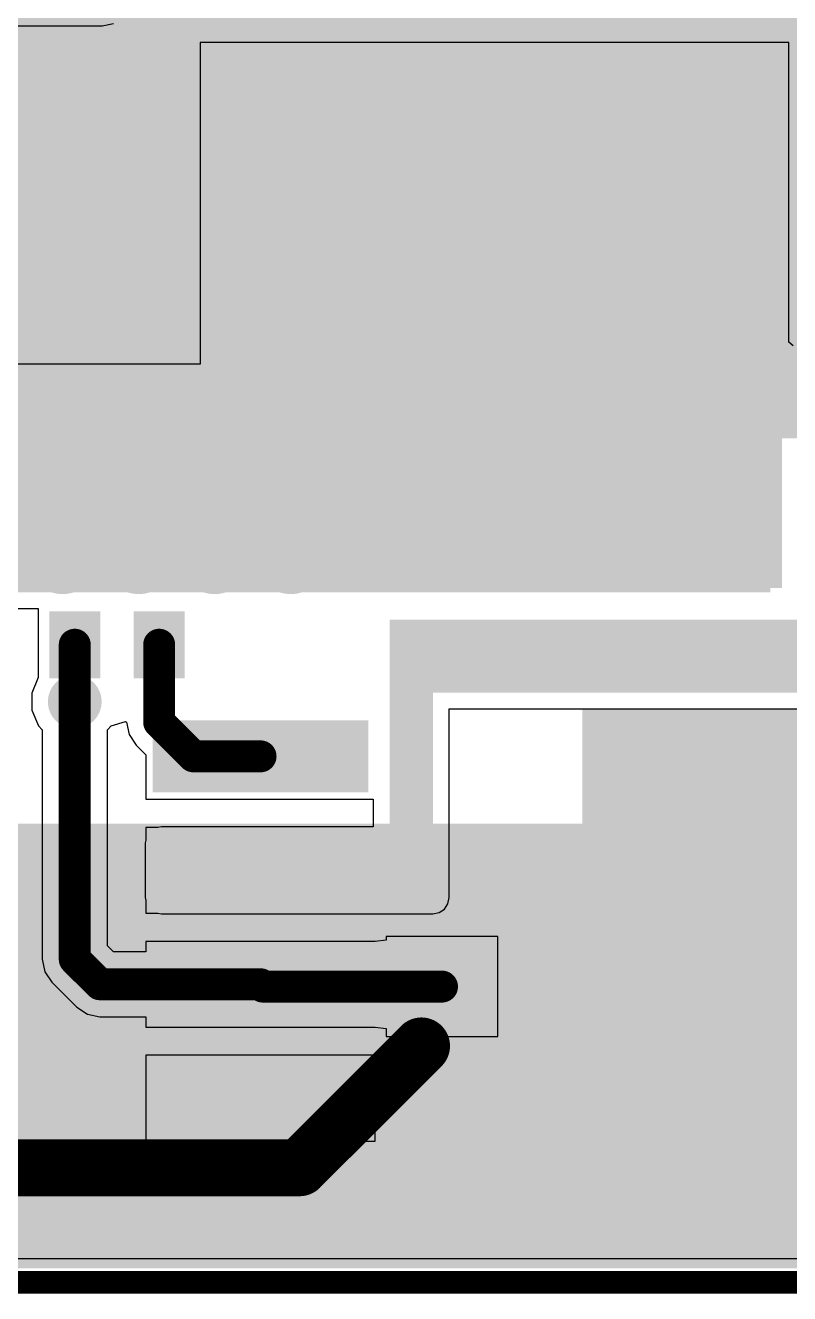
# Model space of a CAD drawing. Header units: millimetres. Extents: x -6 to 37.5, y -2.1 to 28.8.
# Drawn here: x 10.02 to 18.53, y -2.13 to 12.01 of the extents above; entities that cross this region are included whole.
import ezdxf

# ---------------------------------------------------------------- set-up
doc = ezdxf.new("R2010")
doc.units = ezdxf.units.MM
for name, color, linetype in [('BottomLayer', 5, 'Continuous'), ('BottomPaste', 16, 'Continuous'), ('BottomSolder', 6, 'Continuous'), ('Mechanical2', 216, 'Continuous'), ('TopLayer', 1, 'Continuous'), ('TopPaste', 8, 'Continuous'), ('TopSolder', 216, 'Continuous'), ('ViaHoleLayer', 16, 'Continuous')]:
    doc.layers.add(name, color=color, linetype=linetype)

# ---------------------------------------------------------------- blocks, each defined once
blk = doc.blocks.new('DPAK_B_2')
at = {"layer": 'BottomLayer'}
for points in [[(-1.485, 5.09), (-1.485, 2.09), (-3.085, 2.09), (-3.085, 5.09)], [(3.085, 5.09), (3.085, 2.09), (1.485, 2.09), (1.485, 5.09)], [(2.9, -0.49), (2.9, -6.69), (-2.9, -6.69), (-2.9, -0.49)]]:
    blk.add_hatch(color=5, dxfattribs=at).paths.add_polyline_path(points)
at = {"layer": 'BottomPaste'}
for points in [[(-1.485, 5.09), (-1.485, 2.09), (-3.085, 2.09), (-3.085, 5.09)], [(3.085, 5.09), (3.085, 2.09), (1.485, 2.09), (1.485, 5.09)], [(2.9, -0.49), (2.9, -6.69), (-2.9, -6.69), (-2.9, -0.49)]]:
    blk.add_hatch(color=16, dxfattribs=at).paths.add_polyline_path(points)
at = {"layer": 'BottomSolder'}
for points in [[(-1.383, 5.192), (-1.383, 1.988), (-3.187, 1.988), (-3.187, 5.192)], [(3.187, 5.192), (3.187, 1.988), (1.383, 1.988), (1.383, 5.192)], [(3.002, -0.388), (3.002, -6.792), (-3.002, -6.792), (-3.002, -0.388)]]:
    blk.add_hatch(color=6, dxfattribs=at).paths.add_polyline_path(points)
blk = doc.blocks.new('SOIC_8_0_150___3_80___W______B_16')
at = {"layer": 'BottomLayer'}
for points in [[(-1.6, 2.205), (-1.6, 1.605), (-3.8, 1.605), (-3.8, 2.205)], [(-1.6, 2.205), (-1.6, 1.605), (-3.8, 1.605), (-3.8, 2.205)], [(3.6, 2.205), (3.6, 1.605), (1.4, 1.605), (1.4, 2.205)], [(-1.6, 0.935), (-1.6, 0.335), (-3.8, 0.335), (-3.8, 0.935)], [(3.6, 0.935), (3.6, 0.335), (1.4, 0.335), (1.4, 0.935)], [(-1.6, -0.335), (-1.6, -0.935), (-3.8, -0.935), (-3.8, -0.335)], [(3.6, -0.335), (3.6, -0.935), (1.4, -0.935), (1.4, -0.335)], [(-1.6, -1.605), (-1.6, -2.205), (-3.8, -2.205), (-3.8, -1.605)], [(3.6, -1.605), (3.6, -2.205), (1.4, -2.205), (1.4, -1.605)]]:
    blk.add_hatch(color=5, dxfattribs=at).paths.add_polyline_path(points)
at = {"layer": 'BottomPaste'}
for points in [[(-1.6, 2.205), (-1.6, 1.605), (-3.8, 1.605), (-3.8, 2.205)], [(-1.6, 2.205), (-1.6, 1.605), (-3.8, 1.605), (-3.8, 2.205)], [(3.6, 2.205), (3.6, 1.605), (1.4, 1.605), (1.4, 2.205)], [(-1.6, 0.935), (-1.6, 0.335), (-3.8, 0.335), (-3.8, 0.935)], [(3.6, 0.935), (3.6, 0.335), (1.4, 0.335), (1.4, 0.935)], [(-1.6, -0.335), (-1.6, -0.935), (-3.8, -0.935), (-3.8, -0.335)], [(3.6, -0.335), (3.6, -0.935), (1.4, -0.935), (1.4, -0.335)], [(-1.6, -1.605), (-1.6, -2.205), (-3.8, -2.205), (-3.8, -1.605)], [(3.6, -1.605), (3.6, -2.205), (1.4, -2.205), (1.4, -1.605)]]:
    blk.add_hatch(color=16, dxfattribs=at).paths.add_polyline_path(points)
at = {"layer": 'BottomSolder'}
for points in [[(-1.498, 2.307), (-1.498, 1.503), (-3.902, 1.503), (-3.902, 2.307)], [(-1.498, 2.307), (-1.498, 1.503), (-3.902, 1.503), (-3.902, 2.307)], [(3.702, 2.307), (3.702, 1.503), (1.298, 1.503), (1.298, 2.307)], [(-1.498, 1.037), (-1.498, 0.233), (-3.902, 0.233), (-3.902, 1.037)], [(3.702, 1.037), (3.702, 0.233), (1.298, 0.233), (1.298, 1.037)], [(-1.498, -0.233), (-1.498, -1.037), (-3.902, -1.037), (-3.902, -0.233)], [(3.702, -0.233), (3.702, -1.037), (1.298, -1.037), (1.298, -0.233)], [(-1.498, -1.503), (-1.498, -2.307), (-3.902, -2.307), (-3.902, -1.503)], [(3.702, -1.503), (3.702, -2.307), (1.298, -2.307), (1.298, -1.503)]]:
    blk.add_hatch(color=6, dxfattribs=at).paths.add_polyline_path(points)
blk = doc.blocks.new('R___0603_B_66')
at = {"layer": 'BottomLayer'}
for points in [[(-1.143, -0.444), (-1.143, 0.445), (-0.381, 0.445), (-0.381, -0.444)], [(0.381, -0.444), (0.381, 0.445), (1.143, 0.445), (1.143, -0.444)]]:
    blk.add_hatch(color=5, dxfattribs=at).paths.add_polyline_path(points)
at = {"layer": 'BottomPaste'}
for points in [[(-1.143, -0.444), (-1.143, 0.445), (-0.381, 0.445), (-0.381, -0.444)], [(0.381, -0.444), (0.381, 0.445), (1.143, 0.445), (1.143, -0.444)]]:
    blk.add_hatch(color=16, dxfattribs=at).paths.add_polyline_path(points)
at = {"layer": 'BottomSolder'}
for points in [[(-1.245, -0.546), (-1.245, 0.546), (-0.279, 0.546), (-0.279, -0.546)], [(0.279, -0.546), (0.279, 0.546), (1.245, 0.546), (1.245, -0.546)]]:
    blk.add_hatch(color=6, dxfattribs=at).paths.add_polyline_path(points)
blk = doc.blocks.new('R___0402_B_67')
at = {"layer": 'BottomLayer'}
for points in [[(-0.241, 0.318), (-0.241, -0.317), (-0.698, -0.317), (-0.698, 0.318)], [(0.699, 0.318), (0.699, -0.317), (0.241, -0.317), (0.241, 0.318)]]:
    blk.add_hatch(color=5, dxfattribs=at).paths.add_polyline_path(points)
at = {"layer": 'BottomPaste'}
for points in [[(-0.241, 0.318), (-0.241, -0.317), (-0.698, -0.317), (-0.698, 0.318)], [(0.699, 0.318), (0.699, -0.317), (0.241, -0.317), (0.241, 0.318)]]:
    blk.add_hatch(color=16, dxfattribs=at).paths.add_polyline_path(points)
at = {"layer": 'BottomSolder'}
for points in [[(-0.186, 0.373), (-0.186, -0.372), (-0.753, -0.372), (-0.753, 0.373)], [(0.754, 0.373), (0.754, -0.372), (0.186, -0.372), (0.186, 0.373)]]:
    blk.add_hatch(color=6, dxfattribs=at).paths.add_polyline_path(points)
blk = doc.blocks.new('RES_2512_B_69')
at = {"layer": 'BottomLayer'}
for points in [[(-4.05, 1.7), (-2.45, 1.7), (-2.45, -1.7), (-4.05, -1.7)], [(2.45, 1.7), (4.05, 1.7), (4.05, -1.7), (2.45, -1.7)]]:
    blk.add_hatch(color=5, dxfattribs=at).paths.add_polyline_path(points)
at = {"layer": 'BottomPaste'}
for points in [[(-4.05, 1.7), (-2.45, 1.7), (-2.45, -1.7), (-4.05, -1.7)], [(2.45, 1.7), (4.05, 1.7), (4.05, -1.7), (2.45, -1.7)]]:
    blk.add_hatch(color=16, dxfattribs=at).paths.add_polyline_path(points)
at = {"layer": 'BottomSolder'}
for points in [[(-4.152, 1.802), (-2.348, 1.802), (-2.348, -1.802), (-4.152, -1.802)], [(2.348, 1.802), (4.152, 1.802), (4.152, -1.802), (2.348, -1.802)]]:
    blk.add_hatch(color=6, dxfattribs=at).paths.add_polyline_path(points)
blk = doc.blocks.new('SDR1307A_101K_75')
at = {"layer": 'TopLayer'}
for points in [[(-7, 7), (-2.25, 7), (-2.25, -7), (-7, -7)], [(2.25, 7), (7, 7), (7, -7), (2.25, -7)]]:
    blk.add_hatch(color=1, dxfattribs=at).paths.add_polyline_path(points)
at = {"layer": 'TopPaste'}
for points in [[(-7, 7), (-2.25, 7), (-2.25, -7), (-7, -7)], [(2.25, 7), (7, 7), (7, -7), (2.25, -7)]]:
    blk.add_hatch(color=8, dxfattribs=at).paths.add_polyline_path(points)
at = {"layer": 'TopSolder'}
for points in [[(-7.102, 7.102), (-2.148, 7.102), (-2.148, -7.102), (-7.102, -7.102)], [(2.148, 7.102), (7.102, 7.102), (7.102, -7.102), (2.148, -7.102)]]:
    blk.add_hatch(color=216, dxfattribs=at).paths.add_polyline_path(points)
blk = doc.blocks.new('CAP_0201_B_82')
at = {"layer": 'BottomLayer'}
for points in [[(-0.45, 0.15), (-0.15, 0.15), (-0.15, -0.15), (-0.45, -0.15)], [(0.15, 0.15), (0.45, 0.15), (0.45, -0.15), (0.15, -0.15)]]:
    blk.add_hatch(color=5, dxfattribs=at).paths.add_polyline_path(points)
at = {"layer": 'BottomPaste'}
for points in [[(-0.45, 0.15), (-0.15, 0.15), (-0.15, -0.15), (-0.45, -0.15)], [(0.15, 0.15), (0.45, 0.15), (0.45, -0.15), (0.15, -0.15)]]:
    blk.add_hatch(color=16, dxfattribs=at).paths.add_polyline_path(points)
at = {"layer": 'BottomSolder'}
for points in [[(-0.505, 0.205), (-0.095, 0.205), (-0.095, -0.205), (-0.505, -0.205)], [(0.095, 0.205), (0.505, 0.205), (0.505, -0.205), (0.095, -0.205)]]:
    blk.add_hatch(color=6, dxfattribs=at).paths.add_polyline_path(points)
blk = doc.blocks.new('C____D_B_92')
at = {"layer": 'BottomLayer'}
for points in [[(-4.25, 1.45), (-1.85, 1.45), (-1.85, -1.45), (-4.25, -1.45)], [(1.85, 1.45), (4.25, 1.45), (4.25, -1.45), (1.85, -1.45)]]:
    blk.add_hatch(color=5, dxfattribs=at).paths.add_polyline_path(points)
at = {"layer": 'BottomPaste'}
for points in [[(-4.25, 1.45), (-1.85, 1.45), (-1.85, -1.45), (-4.25, -1.45)], [(1.85, 1.45), (4.25, 1.45), (4.25, -1.45), (1.85, -1.45)]]:
    blk.add_hatch(color=16, dxfattribs=at).paths.add_polyline_path(points)
at = {"layer": 'BottomSolder'}
for points in [[(-4.352, 1.552), (-1.748, 1.552), (-1.748, -1.552), (-4.352, -1.552)], [(1.748, 1.552), (4.352, 1.552), (4.352, -1.552), (1.748, -1.552)]]:
    blk.add_hatch(color=6, dxfattribs=at).paths.add_polyline_path(points)

msp = doc.modelspace()

# ---------------------------------------------------------------- hatches: boundary and pattern name
at = {"layer": 'BottomLayer'}
for points in [[(5.461, 6.325), (18.009, 6.325), (18.009, 8.052), (5.461, 8.052)], [(8.306, 5.69), (18.313, 5.69), (18.313, 6.655), (8.306, 6.655)], [(14.072, 4.572), (20.015, 4.572), (20.015, 5.385), (14.072, 5.385)], [(14.072, 2.286), (14.554, 2.286), (14.554, 5.283), (14.072, 5.283)], [(11.532, 2.286), (14.554, 2.286), (14.554, 2.896), (11.532, 2.896)]]:
    msp.add_hatch(color=5, dxfattribs=at).paths.add_polyline_path(points)
h = msp.add_hatch(color=5, dxfattribs=at)
edge = h.paths.add_edge_path()
edge.add_arc((10.431, 6.071), 0.3, 0, 360)
h = msp.add_hatch(color=5, dxfattribs=at)
edge = h.paths.add_edge_path()
edge.add_arc((11.278, 6.071), 0.3, 0, 360)
h = msp.add_hatch(color=5, dxfattribs=at)
edge = h.paths.add_edge_path()
edge.add_arc((12.124, 6.071), 0.3, 0, 360)
h = msp.add_hatch(color=5, dxfattribs=at)
edge = h.paths.add_edge_path()
edge.add_arc((12.971, 6.071), 0.3, 0, 360)
h = msp.add_hatch(color=5, dxfattribs=at)
edge = h.paths.add_edge_path()
edge.add_arc((10.566, 4.47), 0.3, 0, 360)
at = {"layer": 'BottomSolder'}
h = msp.add_hatch(color=6, dxfattribs=at)
edge = h.paths.add_edge_path()
edge.add_arc((10.431, 6.071), 0.402, 0, 360)
h = msp.add_hatch(color=6, dxfattribs=at)
edge = h.paths.add_edge_path()
edge.add_arc((11.278, 6.071), 0.402, 0, 360)
h = msp.add_hatch(color=6, dxfattribs=at)
edge = h.paths.add_edge_path()
edge.add_arc((12.124, 6.071), 0.402, 0, 360)
h = msp.add_hatch(color=6, dxfattribs=at)
edge = h.paths.add_edge_path()
edge.add_arc((12.971, 6.071), 0.402, 0, 360)
at = {"layer": 'TopLayer'}
for points in [[(7.366, 7.493), (21.514, 7.493), (21.514, 12.268), (7.366, 12.268)], [(7.366, 7.493), (26.645, 7.493), (26.645, 8.509), (7.366, 8.509)], [(1.549, -1.676), (21.463, -1.676), (21.463, -0.457), (1.549, -0.457)]]:
    msp.add_hatch(color=1, dxfattribs=at).paths.add_polyline_path(points)
h = msp.add_hatch(color=1, dxfattribs=at)
edge = h.paths.add_edge_path()
edge.add_arc((10.431, 6.071), 0.3, 0, 360)
h = msp.add_hatch(color=1, dxfattribs=at)
edge = h.paths.add_edge_path()
edge.add_arc((11.278, 6.071), 0.3, 0, 360)
h = msp.add_hatch(color=1, dxfattribs=at)
edge = h.paths.add_edge_path()
edge.add_arc((12.124, 6.071), 0.3, 0, 360)
h = msp.add_hatch(color=1, dxfattribs=at)
edge = h.paths.add_edge_path()
edge.add_arc((12.971, 6.071), 0.3, 0, 360)
h = msp.add_hatch(color=1, dxfattribs=at)
edge = h.paths.add_edge_path()
edge.add_arc((10.566, 4.47), 0.3, 0, 360)
at = {"layer": 'TopSolder'}
h = msp.add_hatch(color=216, dxfattribs=at)
edge = h.paths.add_edge_path()
edge.add_arc((10.431, 6.071), 0.402, 0, 360)
h = msp.add_hatch(color=216, dxfattribs=at)
edge = h.paths.add_edge_path()
edge.add_arc((11.278, 6.071), 0.402, 0, 360)
h = msp.add_hatch(color=216, dxfattribs=at)
edge = h.paths.add_edge_path()
edge.add_arc((12.124, 6.071), 0.402, 0, 360)
h = msp.add_hatch(color=216, dxfattribs=at)
edge = h.paths.add_edge_path()
edge.add_arc((12.971, 6.071), 0.402, 0, 360)
at = {"layer": 'ViaHoleLayer'}
h = msp.add_hatch(color=16, dxfattribs=at)
edge = h.paths.add_edge_path()
edge.add_arc((10.431, 6.071), 0.15, 0, 360)
h = msp.add_hatch(color=16, dxfattribs=at)
edge = h.paths.add_edge_path()
edge.add_arc((11.278, 6.071), 0.15, 0, 360)
h = msp.add_hatch(color=16, dxfattribs=at)
edge = h.paths.add_edge_path()
edge.add_arc((12.124, 6.071), 0.15, 0, 360)
h = msp.add_hatch(color=16, dxfattribs=at)
edge = h.paths.add_edge_path()
edge.add_arc((12.971, 6.071), 0.15, 0, 360)
h = msp.add_hatch(color=16, dxfattribs=at)
edge = h.paths.add_edge_path()
edge.add_arc((10.566, 4.47), 0.15, 0, 360)

# ---------------------------------------------------------------- linework, layer by layer
at = {"layer": 'BottomLayer'}
for p, q in [((10.87, 12.001), (10.999, 12.027)), ((5.037, 12.001), (10.87, 12.001)), ((18.518, 11.815), (11.962, 11.815)), ((11.962, 11.815), (11.962, 8.233)), ((18.518, 8.477), (18.518, 11.815)), ((18.567, 8.436), (18.518, 8.477)), ((11.962, 8.233), (5.461, 8.233)), ((9.931, 5.508), (10.16, 5.508)), ((10.16, 5.508), (10.16, 4.738)), ((10.16, 4.738), (10.089, 4.565)), ((10.089, 4.565), (10.089, 4.375)), ((14.735, 2.286), (14.735, 4.391)), ((14.735, 4.391), (20.015, 4.391)), ((10.089, 4.375), (10.161, 4.2)), ((10.972, 4.202), (11.13, 4.25)), ((11.13, 4.25), (11.144, 4.242)), ((11.144, 4.242), (11.171, 4.103)), ((10.161, 4.2), (10.204, 4.157)), ((10.204, 4.157), (10.204, 1.6)), ((10.929, 4.157), (10.971, 4.2)), ((10.929, 1.75), (10.929, 4.157)), ((10.971, 4.2), (10.972, 4.202)), ((11.171, 4.103), (11.25, 3.985)), ((11.25, 3.985), (11.357, 3.878)), ((11.357, 3.878), (11.357, 3.383)), ((11.357, 3.383), (13.89, 3.383)), ((13.89, 3.383), (13.89, 3.077)), ((11.49, 3.069), (11.357, 3.069)), ((11.357, 3.069), (11.357, 2.928)), ((11.532, 3.077), (11.49, 3.069)), ((13.89, 3.077), (11.532, 3.077)), ((11.357, 2.928), (11.35, 2.896)), ((11.35, 2.896), (11.35, 2.286)), ((11.35, 2.286), (11.357, 2.253)), ((14.722, 2.217), (14.735, 2.286)), ((11.357, 2.253), (11.357, 2.113)), ((14.624, 2.119), (14.682, 2.158)), ((14.682, 2.158), (14.722, 2.217)), ((11.357, 2.113), (11.49, 2.113)), ((11.49, 2.113), (11.532, 2.105)), ((11.532, 2.105), (14.554, 2.105)), ((14.554, 2.105), (14.624, 2.119)), ((15.278, 1.854), (14.033, 1.854)), ((14.033, 1.854), (14.033, 1.813)), ((15.278, 0.737), (15.278, 1.854)), ((10.996, 1.683), (10.929, 1.75)), ((13.912, 1.799), (11.357, 1.799)), ((11.357, 1.799), (11.357, 1.683)), ((14.033, 1.813), (13.912, 1.799)), ((13.912, 1.799), (13.912, 1.799)), ((10.204, 1.6), (10.204, 1.6)), ((10.204, 1.6), (10.231, 1.461)), ((11.357, 1.683), (10.996, 1.683)), ((10.231, 1.461), (10.31, 1.344)), ((10.31, 1.344), (10.589, 1.064)), ((10.589, 1.064), (10.589, 1.064)), ((10.589, 1.064), (10.707, 0.986)), ((10.707, 0.986), (10.846, 0.958)), ((10.846, 0.958), (11.357, 0.958)), ((11.357, 0.958), (11.357, 0.843)), ((11.357, 0.843), (13.912, 0.843)), ((13.912, 0.843), (13.912, 0.843)), ((13.912, 0.843), (14.033, 0.829)), ((14.033, 0.829), (14.033, 0.737)), ((14.033, 0.737), (15.278, 0.737)), ((13.912, 0.529), (11.357, 0.529)), ((11.357, 0.529), (11.357, -0.427)), ((13.912, -0.427), (13.912, 0.529)), ((11.357, -0.427), (13.912, -0.427)), ((37.114, -1.741), (-1.741, -1.741))]:
    msp.add_line(p, q, dxfattribs=at)
at = {"layer": 'BottomLayer', "const_width": 0.356}
for points in [[(10.566, 4.47), (10.566, 5.105)], [(11.506, 4.242), (11.506, 5.105)], [(10.566, 1.6), (10.566, 4.47)], [(11.506, 4.242), (11.887, 3.861)], [(11.887, 3.861), (12.635, 3.861)], [(10.566, 1.6), (10.846, 1.321)], [(10.846, 1.321), (12.635, 1.321)], [(12.635, 1.321), (12.66, 1.295)], [(12.66, 1.295), (14.656, 1.295)]]:
    msp.add_lwpolyline(points, dxfattribs=at)
at = {"layer": 'BottomLayer', "const_width": 0.178}
for points in [[(10.477, 5.105, 1), (10.655, 5.105, 1)], [(11.417, 5.105, 1), (11.595, 5.105, 1)], [(10.477, 4.47, 1), (10.655, 4.47, 1)], [(10.477, 4.47, 1), (10.655, 4.47, 1)], [(11.417, 4.242, 1), (11.595, 4.242, 1)], [(11.417, 4.242, 1), (11.595, 4.242, 1)], [(11.798, 3.861, 1), (11.976, 3.861, 1)], [(11.798, 3.861, 1), (11.976, 3.861, 1)], [(12.546, 3.861, 1), (12.724, 3.861, 1)], [(10.477, 1.6, 1), (10.655, 1.6, 1)], [(10.477, 1.6, 1), (10.655, 1.6, 1)], [(10.757, 1.321, 1), (10.935, 1.321, 1)], [(10.757, 1.321, 1), (10.935, 1.321, 1)], [(12.546, 1.321, 1), (12.724, 1.321, 1)], [(12.546, 1.321, 1), (12.724, 1.321, 1)], [(12.571, 1.295, 1), (12.749, 1.295, 1)], [(12.571, 1.295, 1), (12.749, 1.295, 1)], [(14.567, 1.295, 1), (14.745, 1.295, 1)]]:
    msp.add_lwpolyline(points, format="xyb", close=True, dxfattribs=at)
at = {"layer": 'Mechanical2', "const_width": 0.254}
msp.add_lwpolyline([(-2, -2), (37.373, -2)], dxfattribs=at)
at = {"layer": 'TopLayer'}
msp.add_line((21.628, -1.949), (7.226, -1.949), dxfattribs=at)
at = {"layer": 'TopLayer', "const_width": 0.635}
for points in [[(13.07, -0.724), (14.427, 0.633)], [(2.654, -0.724), (13.07, -0.724)]]:
    msp.add_lwpolyline(points, dxfattribs=at)
at = {"layer": 'TopLayer', "const_width": 0.318}
for points in [[(14.268, 0.633, 1), (14.586, 0.633, 1)], [(12.912, -0.724, 1), (13.229, -0.724, 1)], [(12.912, -0.724, 1), (13.229, -0.724, 1)]]:
    msp.add_lwpolyline(points, format="xyb", close=True, dxfattribs=at)

# ---------------------------------------------------------------- block references
for name, p, rotation in [('SDR1307A_101K_75', (14.427, 5.258), 90), ('RES_2512_B_69', (7.188, 10.109), 180), ('DPAK_B_2', (18.83, 8.738), 270), ('R___0402_B_67', (11.036, 5.105), 180), ('C____D_B_92', (20.572, 2.845), 180), ('CAP_0201_B_82', (14.6, 2.565), 180), ('R___0603_B_66', (14.656, 0.533), 90)]:
    msp.add_blockref(name, p, dxfattribs=dict(rotation=rotation))
msp.add_blockref('SOIC_8_0_150___3_80___W______B_16', (10.135, 1.956))

doc.saveas('drawing.dxf')
